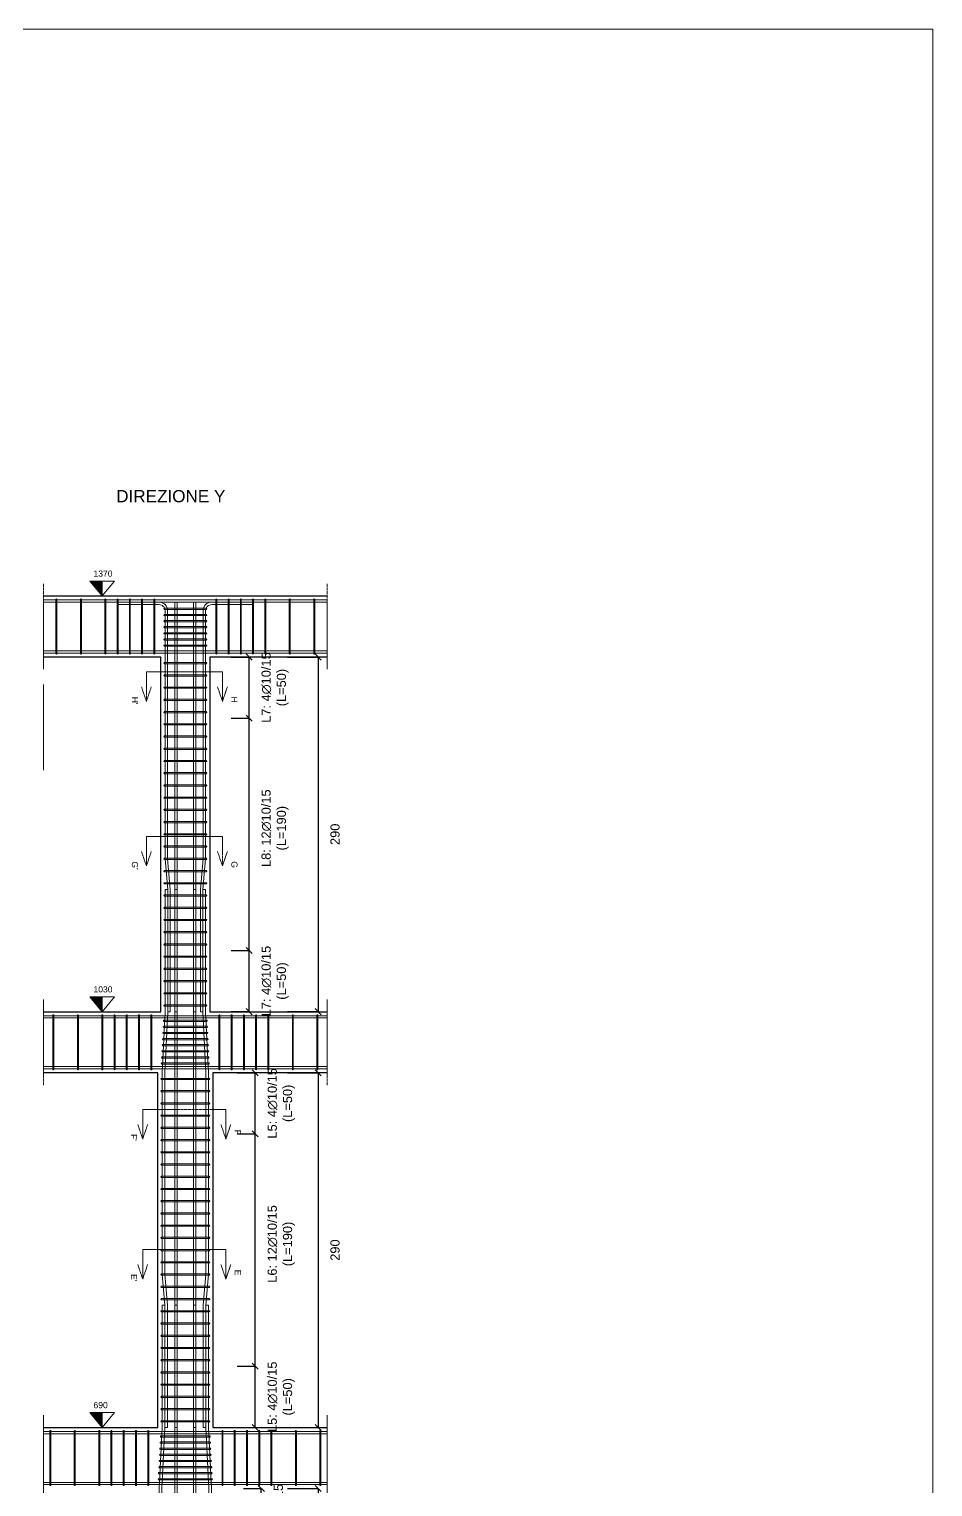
# Model space of a CAD drawing. Header units: millimetres. Extents: x -455371 to 117772, y -78417 to 116564.
# Drawn here: x -411110 to -403722, y 58303 to 70223 of the extents above; entities that cross this region are included whole.
import ezdxf

# ---------------------------------------------------------------- set-up
doc = ezdxf.new("R2010")
doc.units = ezdxf.units.MM
doc.linetypes.add('ACAD_ISO02W100', pattern=[15, 12, -3])
doc.layers.get('0').update_dxf_attribs({"color": 255})
for name, color, linetype, lineweight in [('armature', 5, 'Continuous', 18), ('Cls', 7, 'Continuous', 25), ('quote', 5, 'Continuous', 15), ('Scritte', 7, 'Continuous', 15), ('staffe', 10, 'Continuous', 15), ('tratteggio 1 a 50', 230, 'ACAD_ISO02W100', 15)]:
    doc.layers.add(name, color=color, linetype=linetype, lineweight=lineweight)
doc.layers.add('RETINI', color=253, linetype='Continuous')
doc.styles.get("Standard").update_dxf_attribs({"font": 'arial.ttf'})
doc.dimstyles.new('scala1 a 50', dxfattribs={"dimtxt": 75, "dimasz": 50, "dimexe": 0.18, "dimexo": 250, "dimgap": 100, "dimtad": 2, "dimdec": 0, "dimlfac": 0.1, "dimzin": 0, "dimdsep": 46, "dimtxsty": 'Standard', "dimblk": 'OBLIQUE', "dimcen": -100, "dimadec": 0, "dimazin": 0, "dimtfac": 1, "dimtdec": 0, "dimtofl": 0, "dimtmove": 0, "dimatfit": 3, "dimfxl": 250, "dimfxlon": 1, "dimtolj": 1, "dimtzin": 0, "dimarcsym": 0})

# ---------------------------------------------------------------- blocks, each defined once
blk = doc.blocks.new('*U2613')
at = {"layer": 'staffe'}
blk.add_lwpolyline([(195, 5), (-195, 5, 1), (-195, -5), (195, -5, 1)], format="xyb", close=True, dxfattribs=at)
blk = doc.blocks.new('*U2614')
at = {"layer": 'armature', "color": 0, "linetype": 'ByBlock', "lineweight": -2, "transparency": 16777216}
for p in [(0, 2800), (0, 2700), (0, 2600), (0, 2500), (0, 2400), (0, 2300), (0, 2200), (0, 2100), (0, 2000), (0, 1900), (0, 1800), (0, 1700), (0, 1600), (0, 1500), (0, 1400), (0, 1300), (0, 1200), (0, 1100), (0, 1000), (0, 900), (0, 800), (0, 700), (0, 600), (0, 500), (0, 400), (0, 300), (0, 200), (0, 100), (0, 0)]:
    blk.add_blockref('*U2613', p, dxfattribs=at)
blk = doc.blocks.new('*U2615')
at = {"layer": 'staffe'}
for points in [[(-170, 5, 1), (-170, -5), (170, -5)], [(-170, 5), (170, 5, -1), (170, -5)]]:
    blk.add_lwpolyline(points, format="xyb", dxfattribs=at)
blk = doc.blocks.new('*U2616')
at = {"layer": 'armature', "color": 0, "linetype": 'ByBlock', "lineweight": -2, "transparency": 16777216}
for p in [(0, 2800), (0, 2700), (0, 2600), (0, 2500), (0, 2400), (0, 2300), (0, 2200), (0, 2100), (0, 2000), (0, 1900), (0, 1800), (0, 1700), (0, 1600), (0, 1500), (0, 1400), (0, 1300), (0, 1200), (0, 1100), (0, 1000), (0, 900), (0, 800), (0, 700), (0, 600), (0, 500), (0, 400), (0, 300), (0, 200), (0, 100), (0, 0)]:
    blk.add_blockref('*U2615', p, dxfattribs=at)
blk = doc.blocks.new('*U2587')
at = {"layer": 'staffe'}
for points in [[(-170, 5, 1), (-170, -5), (170, -5)], [(-170, 5), (170, 5, -1), (170, -5)]]:
    blk.add_lwpolyline(points, format="xyb", dxfattribs=at)
blk = doc.blocks.new('*U2586')
at = {"layer": 'armature', "color": 0, "linetype": 'ByBlock', "lineweight": -2, "transparency": 16777216}
for p in [(0, 0), (0, -50), (0, -100), (0, -150), (0, -200), (0, -250), (0, -300)]:
    blk.add_blockref('*U2587', p, dxfattribs=at)
blk = doc.blocks.new('*U2599')
at = {"layer": 'staffe'}
blk.add_lwpolyline([(-4, -221), (-4, 221)], dxfattribs=at)
blk.add_lwpolyline([(4, 221), (4, -221, -1.019498), (-4, -221)], format="xyb", dxfattribs=at)
blk.add_arc((0, 221), 4, 0, 182.2127, dxfattribs=at)
blk = doc.blocks.new('*U2600')
at = {"layer": 'armature', "color": 0, "linetype": 'ByBlock', "lineweight": -2, "transparency": 16777216}
for p in [(0, 0), (100, 0), (200, 0), (300, 0), (400, 0)]:
    blk.add_blockref('*U2599', p, dxfattribs=at)
blk = doc.blocks.new('*U2601')
at = {"layer": 'staffe'}
blk.add_lwpolyline([(-4, -221), (-4, 221)], dxfattribs=at)
blk.add_lwpolyline([(4, 221), (4, -221, -1.019498), (-4, -221)], format="xyb", dxfattribs=at)
blk.add_arc((0, 221), 4, 0, 182.2127, dxfattribs=at)
blk = doc.blocks.new('*U2602')
at = {"layer": 'armature', "color": 0, "linetype": 'ByBlock', "lineweight": -2, "transparency": 16777216}
for p in [(0, 0), (200, 0)]:
    blk.add_blockref('*U2601', p, dxfattribs=at)
blk = doc.blocks.new('*U2603')
at = {"layer": 'staffe'}
blk.add_lwpolyline([(-4, -221), (-4, 221)], dxfattribs=at)
blk.add_lwpolyline([(4, 221), (4, -221, -1.019498), (-4, -221)], format="xyb", dxfattribs=at)
blk.add_arc((0, 221), 4, 0, 182.2127, dxfattribs=at)
blk = doc.blocks.new('*U2604')
at = {"layer": 'armature', "color": 0, "linetype": 'ByBlock', "lineweight": -2, "transparency": 16777216}
for p in [(0, 0), (100, 0), (200, 0), (300, 0), (400, 0)]:
    blk.add_blockref('*U2603', p, dxfattribs=at)
blk = doc.blocks.new('*U2605')
at = {"layer": 'staffe'}
blk.add_lwpolyline([(-4, -221), (-4, 221)], dxfattribs=at)
blk.add_lwpolyline([(4, 221), (4, -221, -1.019498), (-4, -221)], format="xyb", dxfattribs=at)
blk.add_arc((0, 221), 4, 0, 182.2127, dxfattribs=at)
blk = doc.blocks.new('*U2606')
at = {"layer": 'armature', "color": 0, "linetype": 'ByBlock', "lineweight": -2, "transparency": 16777216}
for p in [(0, 0), (200, 0)]:
    blk.add_blockref('*U2605', p, dxfattribs=at)
blk = doc.blocks.new('*U2590')
at = {"layer": 'staffe'}
blk.add_lwpolyline([(-4, -221), (-4, 221)], dxfattribs=at)
blk.add_lwpolyline([(4, 221), (4, -221, -1.019498), (-4, -221)], format="xyb", dxfattribs=at)
blk.add_arc((0, 221), 4, 0, 182.2127, dxfattribs=at)
blk = doc.blocks.new('*U2591')
at = {"layer": 'armature', "color": 0, "linetype": 'ByBlock', "lineweight": -2, "transparency": 16777216}
for p in [(0, 0), (100, 0), (200, 0), (300, 0), (400, 0)]:
    blk.add_blockref('*U2590', p, dxfattribs=at)
blk = doc.blocks.new('*U2594')
at = {"layer": 'staffe'}
blk.add_lwpolyline([(-4, -221), (-4, 221)], dxfattribs=at)
blk.add_lwpolyline([(4, 221), (4, -221, -1.019498), (-4, -221)], format="xyb", dxfattribs=at)
blk.add_arc((0, 221), 4, 0, 182.2127, dxfattribs=at)
blk = doc.blocks.new('*U2595')
at = {"layer": 'armature', "color": 0, "linetype": 'ByBlock', "lineweight": -2, "transparency": 16777216}
for p in [(0, 0), (200, 0)]:
    blk.add_blockref('*U2594', p, dxfattribs=at)
blk = doc.blocks.new('*U2596')
at = {"layer": 'staffe'}
blk.add_lwpolyline([(-4, -221), (-4, 221)], dxfattribs=at)
blk.add_lwpolyline([(4, 221), (4, -221, -1.019498), (-4, -221)], format="xyb", dxfattribs=at)
blk.add_arc((0, 221), 4, 0, 182.2127, dxfattribs=at)
blk = doc.blocks.new('*U2597')
at = {"layer": 'armature', "color": 0, "linetype": 'ByBlock', "lineweight": -2, "transparency": 16777216}
for p in [(0, 0), (100, 0), (200, 0), (300, 0), (400, 0)]:
    blk.add_blockref('*U2596', p, dxfattribs=at)
blk = doc.blocks.new('*U2598')
at = {"layer": 'staffe'}
blk.add_lwpolyline([(-4, -221), (-4, 221)], dxfattribs=at)
blk.add_lwpolyline([(4, 221), (4, -221, -1.019498), (-4, -221)], format="xyb", dxfattribs=at)
blk.add_arc((0, 221), 4, 0, 182.2127, dxfattribs=at)
blk = doc.blocks.new('*U2660')
at = {"layer": 'armature', "color": 0, "linetype": 'ByBlock', "lineweight": -2, "transparency": 16777216}
for p in [(0, 0), (200, 0)]:
    blk.add_blockref('*U2598', p, dxfattribs=at)
blk = doc.blocks.new('*U2639')
at = {"layer": 'staffe'}
blk.add_lwpolyline([(-4, -221), (-4, 221)], dxfattribs=at)
blk.add_lwpolyline([(4, 221), (4, -221, -1.019498), (-4, -221)], format="xyb", dxfattribs=at)
blk.add_arc((0, 221), 4, 0, 182.2127, dxfattribs=at)
blk = doc.blocks.new('*U2640')
at = {"layer": 'armature', "color": 0, "linetype": 'ByBlock', "lineweight": -2, "transparency": 16777216}
for p in [(0, 0), (100, 0), (200, 0), (300, 0), (400, 0)]:
    blk.add_blockref('*U2639', p, dxfattribs=at)
blk = doc.blocks.new('*U2641')
at = {"layer": 'staffe'}
blk.add_lwpolyline([(-4, -221), (-4, 221)], dxfattribs=at)
blk.add_lwpolyline([(4, 221), (4, -221, -1.019498), (-4, -221)], format="xyb", dxfattribs=at)
blk.add_arc((0, 221), 4, 0, 182.2127, dxfattribs=at)
blk = doc.blocks.new('*U2642')
at = {"layer": 'armature', "color": 0, "linetype": 'ByBlock', "lineweight": -2, "transparency": 16777216}
for p in [(0, 0), (200, 0)]:
    blk.add_blockref('*U2641', p, dxfattribs=at)
blk = doc.blocks.new('*U2643')
at = {"layer": 'staffe'}
blk.add_lwpolyline([(-4, -221), (-4, 221)], dxfattribs=at)
blk.add_lwpolyline([(4, 221), (4, -221, -1.019498), (-4, -221)], format="xyb", dxfattribs=at)
blk.add_arc((0, 221), 4, 0, 182.2127, dxfattribs=at)
blk = doc.blocks.new('*U2644')
at = {"layer": 'armature', "color": 0, "linetype": 'ByBlock', "lineweight": -2, "transparency": 16777216}
for p in [(0, 0), (100, 0), (200, 0), (300, 0), (400, 0)]:
    blk.add_blockref('*U2643', p, dxfattribs=at)
blk = doc.blocks.new('*U2645')
at = {"layer": 'staffe'}
blk.add_lwpolyline([(-4, -221), (-4, 221)], dxfattribs=at)
blk.add_lwpolyline([(4, 221), (4, -221, -1.019498), (-4, -221)], format="xyb", dxfattribs=at)
blk.add_arc((0, 221), 4, 0, 182.2127, dxfattribs=at)
blk = doc.blocks.new('*U2646')
at = {"layer": 'armature', "color": 0, "linetype": 'ByBlock', "lineweight": -2, "transparency": 16777216}
for p in [(0, 0), (200, 0)]:
    blk.add_blockref('*U2645', p, dxfattribs=at)
blk = doc.blocks.new('_Oblique')
at = {"color": 0, "linetype": 'ByBlock', "lineweight": -2}
blk.add_line((-0.5, -0.5), (0.5, 0.5), dxfattribs=at)
blk = doc.blocks.new('*D2850')
at = {"layer": 'Defpoints', "color": 0, "transparency": 16777216}
for p in [(-409708, 65089), (-409708, 62189), (-408748, 62189)]:
    blk.add_point(p, dxfattribs=at)
at = {"layer": 'quote', "color": 0, "lineweight": -2, "transparency": 16777216}
for p, q in [((-408998, 65089), (-408748, 65089)), ((-408748, 65089), (-408748, 62189)), ((-408998, 62189), (-408748, 62189))]:
    blk.add_line(p, q, dxfattribs=at)
at = {"layer": 'quote', "color": 0, "lineweight": -2, "transparency": 16777216, "xscale": 50, "yscale": 50, "zscale": 50}
for p, rotation in [((-408748, 65089), 90), ((-408748, 62189), 270)]:
    blk.add_blockref('_Oblique', p, dxfattribs=dict(at, rotation=rotation))
at = {"layer": 'quote', "color": 0, "transparency": 16777216, "insert": (-408609, 63639), "char_height": 75, "attachment_point": 5, "rotation": 90}
blk.add_mtext('\\A1;290', dxfattribs=at)
blk = doc.blocks.new('*D2851')
at = {"layer": 'Defpoints', "color": 0, "transparency": 16777216}
for p in [(-409658, 61689), (-409658, 58789), (-408747, 58789)]:
    blk.add_point(p, dxfattribs=at)
at = {"layer": 'quote', "color": 0, "lineweight": -2, "transparency": 16777216}
for p, q in [((-408997, 61689), (-408747, 61689)), ((-408747, 61689), (-408747, 58789)), ((-408997, 58789), (-408747, 58789))]:
    blk.add_line(p, q, dxfattribs=at)
at = {"layer": 'quote', "color": 0, "lineweight": -2, "transparency": 16777216, "xscale": 50, "yscale": 50, "zscale": 50}
for p, rotation in [((-408747, 61689), 90), ((-408747, 58789), 270)]:
    blk.add_blockref('_Oblique', p, dxfattribs=dict(at, rotation=rotation))
at = {"layer": 'quote', "color": 0, "transparency": 16777216, "insert": (-408609, 60239), "char_height": 75, "attachment_point": 5, "rotation": 90}
blk.add_mtext('\\A1;290', dxfattribs=at)
blk = doc.blocks.new('*D2852')
at = {"layer": 'Defpoints', "color": 0, "transparency": 16777216}
for p in [(-409608, 58289), (-409608, 55389), (-408747, 55389)]:
    blk.add_point(p, dxfattribs=at)
at = {"layer": 'quote', "color": 0, "lineweight": -2, "transparency": 16777216}
for p, q in [((-408997, 58289), (-408747, 58289)), ((-408747, 58289), (-408747, 55389)), ((-408997, 55389), (-408747, 55389))]:
    blk.add_line(p, q, dxfattribs=at)
at = {"layer": 'quote', "color": 0, "lineweight": -2, "transparency": 16777216, "xscale": 50, "yscale": 50, "zscale": 50}
for p, rotation in [((-408747, 58289), 90), ((-408747, 55389), 270)]:
    blk.add_blockref('_Oblique', p, dxfattribs=dict(at, rotation=rotation))
at = {"layer": 'quote', "color": 0, "transparency": 16777216, "insert": (-408608, 56839), "char_height": 75, "attachment_point": 5, "rotation": 90}
blk.add_mtext('\\A1;290', dxfattribs=at)
blk = doc.blocks.new('*D2911')
at = {"layer": 'Defpoints', "color": 0, "transparency": 16777216}
for p in [(-409608, 58289), (-409212, 58289), (-409608, 57789)]:
    blk.add_point(p, dxfattribs=at)
at = {"layer": 'quote', "color": 0, "lineweight": -2, "transparency": 16777216}
for p, q in [((-409358, 58289), (-409212, 58289)), ((-409212, 57789), (-409212, 58289)), ((-409358, 57789), (-409212, 57789))]:
    blk.add_line(p, q, dxfattribs=at)
at = {"layer": 'quote', "color": 0, "lineweight": -2, "transparency": 16777216, "xscale": 50, "yscale": 50, "zscale": 50}
for p, rotation in [((-409212, 58289), 90), ((-409212, 57789), 270)]:
    blk.add_blockref('_Oblique', p, dxfattribs=dict(at, rotation=rotation))
at = {"layer": 'quote', "color": 0, "transparency": 16777216, "insert": (-408999, 58039), "char_height": 75, "attachment_point": 5, "rotation": 90}
blk.add_mtext('\\A1;L3: {\\A0;4∅10/15} \\P(L=50)', dxfattribs=at)
blk = doc.blocks.new('*D2912')
at = {"layer": 'Defpoints', "color": 0, "transparency": 16777216}
for p in [(-409658, 59289), (-409262, 59289), (-409658, 58789)]:
    blk.add_point(p, dxfattribs=at)
at = {"layer": 'quote', "color": 0, "lineweight": -2, "transparency": 16777216}
for p, q in [((-409408, 59289), (-409262, 59289)), ((-409262, 58789), (-409262, 59289)), ((-409408, 58789), (-409262, 58789))]:
    blk.add_line(p, q, dxfattribs=at)
at = {"layer": 'quote', "color": 0, "lineweight": -2, "transparency": 16777216, "xscale": 50, "yscale": 50, "zscale": 50}
for p, rotation in [((-409262, 59289), 90), ((-409262, 58789), 270)]:
    blk.add_blockref('_Oblique', p, dxfattribs=dict(at, rotation=rotation))
at = {"layer": 'quote', "color": 0, "transparency": 16777216, "insert": (-409049, 59039), "char_height": 75, "attachment_point": 5, "rotation": 90}
blk.add_mtext('\\A1;L5: {\\A0;4∅10/15} \\P(L=50)', dxfattribs=at)
blk = doc.blocks.new('*D2913')
at = {"layer": 'Defpoints', "color": 0, "transparency": 16777216}
for p in [(-409658, 61189), (-409262, 61189), (-409658, 59289)]:
    blk.add_point(p, dxfattribs=at)
at = {"layer": 'quote', "color": 0, "lineweight": -2, "transparency": 16777216}
for p, q in [((-409408, 61189), (-409262, 61189)), ((-409262, 59289), (-409262, 61189)), ((-409408, 59289), (-409262, 59289))]:
    blk.add_line(p, q, dxfattribs=at)
at = {"layer": 'quote', "color": 0, "lineweight": -2, "transparency": 16777216, "xscale": 50, "yscale": 50, "zscale": 50}
for p, rotation in [((-409262, 61189), 90), ((-409262, 59289), 270)]:
    blk.add_blockref('_Oblique', p, dxfattribs=dict(at, rotation=rotation))
at = {"layer": 'quote', "color": 0, "transparency": 16777216, "insert": (-409049, 60289), "char_height": 75, "attachment_point": 5, "rotation": 90}
blk.add_mtext('\\A1;L6: {\\A0;12∅10/15} \\P(L=190)', dxfattribs=at)
blk = doc.blocks.new('*D2914')
at = {"layer": 'Defpoints', "color": 0, "transparency": 16777216}
for p in [(-409658, 61689), (-409262, 61689), (-409658, 61189)]:
    blk.add_point(p, dxfattribs=at)
at = {"layer": 'quote', "color": 0, "lineweight": -2, "transparency": 16777216}
for p, q in [((-409408, 61689), (-409262, 61689)), ((-409262, 61189), (-409262, 61689)), ((-409408, 61189), (-409262, 61189))]:
    blk.add_line(p, q, dxfattribs=at)
at = {"layer": 'quote', "color": 0, "lineweight": -2, "transparency": 16777216, "xscale": 50, "yscale": 50, "zscale": 50}
for p, rotation in [((-409262, 61689), 90), ((-409262, 61189), 270)]:
    blk.add_blockref('_Oblique', p, dxfattribs=dict(at, rotation=rotation))
at = {"layer": 'quote', "color": 0, "transparency": 16777216, "insert": (-409049, 61439), "char_height": 75, "attachment_point": 5, "rotation": 90}
blk.add_mtext('\\A1;L5: {\\A0;4∅10/15} \\P(L=50)', dxfattribs=at)
blk = doc.blocks.new('*D2915')
at = {"layer": 'Defpoints', "color": 0, "transparency": 16777216}
for p in [(-409708, 62689), (-409312, 62689), (-409708, 62189)]:
    blk.add_point(p, dxfattribs=at)
at = {"layer": 'quote', "color": 0, "lineweight": -2, "transparency": 16777216}
for p, q in [((-409458, 62689), (-409312, 62689)), ((-409312, 62189), (-409312, 62689)), ((-409458, 62189), (-409312, 62189))]:
    blk.add_line(p, q, dxfattribs=at)
at = {"layer": 'quote', "color": 0, "lineweight": -2, "transparency": 16777216, "xscale": 50, "yscale": 50, "zscale": 50}
for p, rotation in [((-409312, 62689), 90), ((-409312, 62189), 270)]:
    blk.add_blockref('_Oblique', p, dxfattribs=dict(at, rotation=rotation))
at = {"layer": 'quote', "color": 0, "transparency": 16777216, "insert": (-409099, 62439), "char_height": 75, "attachment_point": 5, "rotation": 90}
blk.add_mtext('\\A1;L7: {\\A0;4∅10/15} \\P(L=50)', dxfattribs=at)
blk = doc.blocks.new('*D2916')
at = {"layer": 'Defpoints', "color": 0, "transparency": 16777216}
for p in [(-409708, 64589), (-409312, 64589), (-409708, 62689)]:
    blk.add_point(p, dxfattribs=at)
at = {"layer": 'quote', "color": 0, "lineweight": -2, "transparency": 16777216}
for p, q in [((-409458, 64589), (-409312, 64589)), ((-409312, 62689), (-409312, 64589)), ((-409458, 62689), (-409312, 62689))]:
    blk.add_line(p, q, dxfattribs=at)
at = {"layer": 'quote', "color": 0, "lineweight": -2, "transparency": 16777216, "xscale": 50, "yscale": 50, "zscale": 50}
for p, rotation in [((-409312, 64589), 90), ((-409312, 62689), 270)]:
    blk.add_blockref('_Oblique', p, dxfattribs=dict(at, rotation=rotation))
at = {"layer": 'quote', "color": 0, "transparency": 16777216, "insert": (-409099, 63689), "char_height": 75, "attachment_point": 5, "rotation": 90}
blk.add_mtext('\\A1;L8: {\\A0;12∅10/15} \\P(L=190)', dxfattribs=at)
blk = doc.blocks.new('*D2917')
at = {"layer": 'Defpoints', "color": 0, "transparency": 16777216}
for p in [(-409708, 65089), (-409312, 65089), (-409708, 64589)]:
    blk.add_point(p, dxfattribs=at)
at = {"layer": 'quote', "color": 0, "lineweight": -2, "transparency": 16777216}
for p, q in [((-409458, 65089), (-409312, 65089)), ((-409312, 64589), (-409312, 65089)), ((-409458, 64589), (-409312, 64589))]:
    blk.add_line(p, q, dxfattribs=at)
at = {"layer": 'quote', "color": 0, "lineweight": -2, "transparency": 16777216, "xscale": 50, "yscale": 50, "zscale": 50}
for p, rotation in [((-409312, 65089), 90), ((-409312, 64589), 270)]:
    blk.add_blockref('_Oblique', p, dxfattribs=dict(at, rotation=rotation))
at = {"layer": 'quote', "color": 0, "transparency": 16777216, "insert": (-409099, 64839), "char_height": 75, "attachment_point": 5, "rotation": 90}
blk.add_mtext('\\A1;L7: {\\A0;4∅10/15} \\P(L=50)', dxfattribs=at)

msp = doc.modelspace()

# ---------------------------------------------------------------- hatches: boundary and pattern name
at = {"layer": 'RETINI'}
h = msp.add_hatch(color=256, dxfattribs=at)
h.dxf.hatch_style = 1
h.paths.add_polyline_path([(-410613, 65709.9), (-410513, 65588.5), (-410513, 65709.9)])
h = msp.add_hatch(color=256, dxfattribs=at)
h.dxf.hatch_style = 1
h.paths.add_polyline_path([(-410613, 62309.9), (-410513, 62188.5), (-410513, 62309.9)])
h = msp.add_hatch(color=256, dxfattribs=at)
h.dxf.hatch_style = 1
h.paths.add_polyline_path([(-410613, 58909.9), (-410513, 58788.5), (-410513, 58909.9)])

# ---------------------------------------------------------------- linework, layer by layer
at = {"layer": 'armature'}
for points in [[(-410993.4, 65555.5), (-408672.6, 65555.5)], [(-410993.4, 65537.5), (-408672.6, 65537.5)], [(-410993.4, 65139.5), (-408672.6, 65139.5)], [(-410993.4, 65121.5), (-408672.6, 65121.5)], [(-409901, 58788.5), (-409919, 58788.5), (-409919, 63188.5), (-409901, 63188.5), (-409901, 58788.5)], [(-409747.6, 58788.5), (-409765.6, 58788.5), (-409765.6, 63188.5), (-409747.6, 63188.5), (-409747.6, 58788.5)], [(-410993.4, 62155.5), (-408672.6, 62155.5)], [(-410993.4, 62137.5), (-408672.6, 62137.5)], [(-410993.4, 61739.5), (-408672.6, 61739.5)], [(-410993.4, 61721.5), (-408672.6, 61721.5)], [(-409901, 55388.5), (-409919, 55388.5), (-409919, 59788.5), (-409901, 59788.5), (-409901, 55388.5)], [(-409747.6, 55388.5), (-409765.6, 55388.5), (-409765.6, 59788.5), (-409747.6, 59788.5), (-409747.6, 55388.5)], [(-410993.4, 58755.5), (-408672.6, 58755.5)], [(-410993.4, 58735.5), (-408672.6, 58735.5)], [(-410993.4, 58339.5), (-408672.6, 58339.5)], [(-410993.4, 58321.5), (-408672.6, 58321.5)]]:
    msp.add_lwpolyline(points, dxfattribs=at)
for points in [[(-409956.3, 63188.5), (-409978.3, 63438.5), (-409978.3, 65399), (-409978.3, 65467.5, 0.4142136), (-410048.3, 65537.5), (-410388.3, 65537.5), (-410388.3, 65517.5), (-410048.3, 65517.5, -0.4142136), (-409998.3, 65467.5), (-409998.3, 65399), (-409998.3, 63438.5), (-409976.3, 63188.5), (-409976.3, 62188.5), (-409956.3, 62188.5), (-409956.3, 63188.5)], [(-409709.7, 63188.5), (-409687.7, 63438.5), (-409687.7, 65399), (-409687.7, 65467.5, -0.4142136), (-409617.7, 65537.5), (-409277.7, 65537.5), (-409277.7, 65517.5), (-409617.7, 65517.5, 0.4142136), (-409667.7, 65467.5), (-409667.7, 65399), (-409667.7, 63438.5), (-409689.7, 63188.5), (-409689.7, 62188.5), (-409709.7, 62188.5), (-409709.7, 63188.5)]]:
    msp.add_lwpolyline(points, format="xyb", dxfattribs=at)
for points in [[(-409919, 62188.5), (-409901, 62188.5), (-409901, 65537.5), (-409919, 65537.5)], [(-409765.6, 62188.5), (-409747.6, 62188.5), (-409747.6, 65537.5), (-409765.6, 65537.5)], [(-409979.3, 59788.5), (-410001.3, 60038.5), (-410001.3, 61688.5), (-409976.3, 62188.5), (-409976.3, 63188.5), (-409998.3, 63188.5), (-409998.3, 62188.5), (-410023.3, 61688.5), (-410023.3, 60038.5), (-410001.3, 59788.5), (-410001.3, 58788.5), (-409979.3, 58788.5)], [(-409687.9, 59788.5), (-409665.9, 60038.5), (-409665.9, 61688.5), (-409690.9, 62188.5), (-409690.9, 63188.5), (-409668.9, 63188.5), (-409668.9, 62188.5), (-409643.9, 61688.5), (-409643.9, 60038.5), (-409665.3, 59788.5), (-409665.9, 58788.5), (-409687.9, 58788.5)], [(-410004.3, 56388.5), (-410026.3, 56638.5), (-410026.3, 58288.5), (-410001.3, 58788.5), (-410001.3, 59788.5), (-410023.3, 59788.5), (-410023.3, 58788.5), (-410048.3, 58288.5), (-410048.3, 56638.5), (-410026.3, 56388.5), (-410026.3, 55388.5), (-410004.3, 55388.5)], [(-409662.3, 56449.7), (-409640.3, 56638.5), (-409640.3, 58288.5), (-409665.3, 58788.5), (-409665.3, 59788.5), (-409643.3, 59788.5), (-409643.3, 58788.5), (-409618.3, 58288.5), (-409618.3, 56638.5), (-409640.3, 56449.7), (-409640.3, 55888.5), (-409662.3, 55888.5)]]:
    msp.add_lwpolyline(points, close=True, dxfattribs=at)
at = {"layer": 'Cls'}
for points in [[(-410993.4, 65588.5), (-410033.3, 65588.5), (-409633.3, 65588.5), (-408672.6, 65588.5)], [(-410993.4, 62188.5), (-410033.3, 62188.5), (-410033.3, 65088.5), (-410993.4, 65088.5)], [(-408672.6, 65088.5), (-409633.3, 65088.5), (-409633.3, 62188.5), (-408672.6, 62188.5)], [(-410993.4, 58788.5), (-410058.3, 58788.5), (-410058.3, 61688.5), (-410993.4, 61688.5)], [(-408672.6, 61688.5), (-409608.3, 61688.5), (-409608.3, 58788.5), (-408672.6, 58788.5)]]:
    msp.add_lwpolyline(points, dxfattribs=at)
at = {"layer": 'quote'}
msp.add_lwpolyline([(-455370.7, 70223.3), (-403722.5, 70223.3), (-403722.5, 47890.5), (-455370.7, 47890.5)], close=True, dxfattribs=at)
for points in [[(-410513, 65588.5), (-410613, 65709.9), (-410413, 65709.9), (-410513, 65588.5)], [(-410513, 65588.5), (-410513, 65709.9)], [(-410513, 62188.5), (-410613, 62309.9), (-410413, 62309.9), (-410513, 62188.5)], [(-410513, 62188.5), (-410513, 62309.9)], [(-410513, 58788.5), (-410613, 58909.9), (-410413, 58909.9), (-410513, 58788.5)], [(-410513, 58788.5), (-410513, 58909.9)]]:
    msp.add_lwpolyline(points, dxfattribs=at)
at = {"layer": 'staffe'}
for points in [[(-410006.8, 62119.6, 1.0019445), (-410006.8, 62109.6), (-409833.3, 62109.6)], [(-409659.8, 62119.6, -1.0019445), (-409659.8, 62109.6), (-409833.3, 62109.6)], [(-409833.3, 62019.6), (-410012, 62019.6, 1), (-410012, 62009.6), (-409833.3, 62009.6)], [(-409833.3, 62069.6), (-410009.5, 62069.6, 1), (-410009.5, 62059.6), (-409833.3, 62059.6)], [(-409833.3, 62069.6), (-409657.1, 62069.6, -1), (-409657.1, 62059.6), (-409833.3, 62059.6)], [(-409833.3, 62019.6), (-409654.6, 62019.6, -1), (-409654.6, 62009.6), (-409833.3, 62009.6)], [(-409833.3, 61869.6), (-410019.5, 61869.6, 1), (-410019.5, 61859.6), (-409833.3, 61859.6)], [(-409833.3, 61919.6), (-410017, 61919.6, 1), (-410017, 61909.6), (-409833.3, 61909.6)], [(-409833.3, 61969.6), (-410014.5, 61969.6, 1), (-410014.5, 61959.6), (-409833.3, 61959.6)], [(-409833.3, 61969.6), (-409652.1, 61969.6, -1), (-409652.1, 61959.6), (-409833.3, 61959.6)], [(-409833.3, 61919.6), (-409649.6, 61919.6, -1), (-409649.6, 61909.6), (-409833.3, 61909.6)], [(-409833.3, 61869.6), (-409647.1, 61869.6, -1), (-409647.1, 61859.6), (-409833.3, 61859.6)], [(-409833.3, 61769.6), (-410024.5, 61769.6, 1), (-410024.5, 61759.6), (-409833.3, 61759.6)], [(-410021.9, 61809.6, -1.0148874), (-410021.9, 61819.6), (-409833.3, 61819.6)], [(-409644.7, 61809.6, 1.0148874), (-409644.7, 61819.6), (-409833.3, 61819.6)], [(-409833.3, 61769.6), (-409642.1, 61769.6, -1), (-409642.1, 61759.6), (-409833.3, 61759.6)], [(-409833.3, 58669.6), (-410034.5, 58669.6, 1), (-410034.5, 58659.6), (-409833.3, 58659.6)], [(-410031.8, 58719.6, 1.0019445), (-410031.8, 58709.6), (-409833.3, 58709.6)], [(-409634.8, 58719.6, -1.0019445), (-409634.8, 58709.6), (-409833.3, 58709.6)], [(-409833.3, 58669.6), (-409632.1, 58669.6, -1), (-409632.1, 58659.6), (-409833.3, 58659.6)], [(-409833.3, 58569.6), (-410039.5, 58569.6, 1), (-410039.5, 58559.6), (-409833.3, 58559.6)], [(-409833.3, 58619.6), (-410037, 58619.6, 1), (-410037, 58609.6), (-409833.3, 58609.6)], [(-409833.3, 58619.6), (-409629.6, 58619.6, -1), (-409629.6, 58609.6), (-409833.3, 58609.6)], [(-409833.3, 58569.6), (-409627.1, 58569.6, -1), (-409627.1, 58559.6), (-409833.3, 58559.6)], [(-410046.9, 58409.6, -1.0148874), (-410046.9, 58419.6), (-409833.3, 58419.6)], [(-409833.3, 58469.6), (-410044.5, 58469.6, 1), (-410044.5, 58459.6), (-409833.3, 58459.6)], [(-409833.3, 58519.6), (-410042, 58519.6, 1), (-410042, 58509.6), (-409833.3, 58509.6)], [(-409833.3, 58519.6), (-409624.6, 58519.6, -1), (-409624.6, 58509.6), (-409833.3, 58509.6)], [(-409833.3, 58469.6), (-409622.1, 58469.6, -1), (-409622.1, 58459.6), (-409833.3, 58459.6)], [(-409619.7, 58409.6, 1.0148874), (-409619.7, 58419.6), (-409833.3, 58419.6)], [(-409833.3, 58369.6), (-410049.5, 58369.6, 1), (-410049.5, 58359.6), (-409833.3, 58359.6)], [(-409833.3, 58369.6), (-409617.1, 58369.6, -1), (-409617.1, 58359.6), (-409833.3, 58359.6)]]:
    msp.add_lwpolyline(points, format="xyb", dxfattribs=at)
for points in [[(-410006.8, 62119.6), (-409833.3, 62119.6)], [(-409659.8, 62119.6), (-409833.3, 62119.6)], [(-410021.9, 61809.6), (-409833.3, 61809.6)], [(-409644.7, 61809.6), (-409833.3, 61809.6)], [(-410031.8, 58719.6), (-409833.3, 58719.6)], [(-409634.8, 58719.6), (-409833.3, 58719.6)], [(-410046.9, 58409.6), (-409833.3, 58409.6)], [(-409619.7, 58409.6), (-409833.3, 58409.6)]]:
    msp.add_lwpolyline(points, dxfattribs=at)
at = {"layer": 'tratteggio 1 a 50'}
for p, q in [((-409529.7, 64967.8), (-410151.4, 64967.8)), ((-410151.4, 64967.8), (-410151.4, 64726)), ((-409529.7, 64726), (-409529.7, 64967.8)), ((-410151.4, 64726), (-410191.8, 64845.5)), ((-410111, 64845.5), (-410151.4, 64726)), ((-409570.1, 64845.5), (-409570.1, 64845.5)), ((-409570.1, 64845.5), (-409529.7, 64726)), ((-409529.7, 63621.9), (-410151.4, 63621.9)), ((-410151.4, 63621.9), (-410151.4, 63380.1)), ((-409529.7, 63380.1), (-409529.7, 63621.9)), ((-410151.4, 63380.1), (-410191.8, 63499.7)), ((-410111, 63499.7), (-410151.4, 63380.1)), ((-409570.1, 63499.7), (-409570.1, 63499.7)), ((-409570.1, 63499.7), (-409529.7, 63380.1)), ((-409501.9, 61388.9), (-410181.4, 61388.9)), ((-410181.4, 61388.9), (-410181.4, 61147)), ((-409501.9, 61147), (-409501.9, 61388.9)), ((-410181.4, 61147), (-410221.8, 61266.6)), ((-410221.8, 61266.6), (-410221.8, 61266.6)), ((-410141.1, 61266.6), (-410181.4, 61147)), ((-410141.1, 61266.6), (-410141.1, 61266.6)), ((-409542.2, 61266.6), (-409542.2, 61266.6)), ((-409542.2, 61266.6), (-409501.9, 61147)), ((-409501.9, 60243.5), (-410181.4, 60243.5)), ((-410181.4, 60243.5), (-410181.4, 60001.7)), ((-409501.9, 60001.7), (-409501.9, 60243.5)), ((-410181.4, 60001.7), (-410221.8, 60121.2)), ((-410221.8, 60121.2), (-410221.8, 60121.2)), ((-410141.1, 60121.2), (-410181.4, 60001.7)), ((-410141.1, 60121.2), (-410141.1, 60121.2)), ((-409542.2, 60121.2), (-409542.2, 60121.2)), ((-409542.2, 60121.2), (-409501.9, 60001.7))]:
    msp.add_line(p, q, dxfattribs=at)
for points in [[(-410993.4, 65688.5), (-410993.4, 64988.5)], [(-408672.6, 65688.5), (-408672.6, 64988.5)], [(-410993.4, 64863.4), (-410993.4, 64163.4)], [(-410993.4, 62288.5), (-410993.4, 61588.5)], [(-408672.6, 62288.5), (-408672.6, 61588.5)], [(-410993.4, 58888.5), (-410993.4, 58188.5)], [(-408672.6, 58888.5), (-408672.6, 58188.5)]]:
    msp.add_lwpolyline(points, dxfattribs=at)
for points in [[(-409529.7, 64726), (-409489.3, 64845.5), (-409489.3, 64845.5), (-409489.3, 64845.5)], [(-409529.7, 63380.1), (-409489.3, 63499.7), (-409489.3, 63499.7), (-409489.3, 63499.7)], [(-409501.9, 61147), (-409461.5, 61266.6), (-409461.5, 61266.6), (-409461.5, 61266.6)], [(-409501.9, 61147), (-409461.5, 61266.6), (-409461.5, 61266.6), (-409461.5, 61266.6)], [(-409501.9, 60001.7), (-409461.5, 60121.2), (-409461.5, 60121.2), (-409461.5, 60121.2)], [(-409501.9, 60001.7), (-409461.5, 60121.2), (-409461.5, 60121.2), (-409461.5, 60121.2)]]:
    msp.add_lwpolyline(points, close=True, dxfattribs=at)

# ---------------------------------------------------------------- block references
at = {"layer": 'armature', "xscale": -1}
for name, p in [('*U2606', (-410686.7, 65338.4)), ('*U2604', (-410086.7, 65338.4)), ('*U2595', (-410711.7, 61938.4)), ('*U2591', (-410111.7, 61938.4)), ('*U2660', (-410736.7, 58538.4)), ('*U2597', (-410136.7, 58538.4))]:
    msp.add_blockref(name, p, dxfattribs=at)
at = {"layer": 'armature'}
for name, p in [('*U2600', (-409579.3, 65338.4)), ('*U2602', (-408979.3, 65338.4)), ('*U2586', (-409833, 65482.1)), ('*U2616', (-409833.6, 62238.5)), ('*U2640', (-409554.3, 61938.4)), ('*U2642', (-408954.3, 61938.4)), ('*U2614', (-409833.3, 58838.5)), ('*U2644', (-409529.3, 58538.4)), ('*U2646', (-408929.3, 58538.4))]:
    msp.add_blockref(name, p, dxfattribs=at)

# ---------------------------------------------------------------- texts
at = {"layer": 'Cls'}
for s, p in [("F'", (-410278, 61188.1)), ("E'", (-410278, 60042.8))]:
    msp.add_text(s, height=50, rotation=270, dxfattribs=at).set_placement(p)
at = {"layer": 'Scritte', "attachment_point": 1}
for s, width, insert, char_height in [('DIREZIONE Y', 1464.25, (-410398.2, 66454.4), 100), ('1370', 147.198, (-410583.7, 65796.1), 50), ('1030', 147.198, (-410583.7, 62396.1), 50), ('690', 147.198, (-410583.7, 58996.1), 50)]:
    msp.add_mtext_dynamic_manual_height_columns(s, width=width, gutter_width=12.5, heights=[0], dxfattribs=dict(at, insert=insert, char_height=char_height))
at = {"layer": 'Scritte', "char_height": 50, "attachment_point": 1, "rotation": 270}
for s, width, insert in [("H'", 371.945, (-410220, 64763.6)), ('H', 89.729, (-409406.7, 64764.6)), ("G'", 371.945, (-410220, 63417.7)), ('G', 89.729, (-409406.7, 63418.7)), ('F', 371.945, (-409378.8, 61223.1)), ('E', 371.945, (-409378.8, 60077.8))]:
    msp.add_mtext_dynamic_manual_height_columns(s, width=width, gutter_width=12.5, heights=[0], dxfattribs=dict(at, insert=insert))

# ---------------------------------------------------------------- dimensions: what is measured, and where the dimension line sits
at = {"layer": 'quote'}
for base, p1, p2, text, picture, middle in [((-409312.4, 65088.5), (-409708.3, 64588.5), (-409708.3, 65088.5), 'L7: {\\A0;4∅10/15} \\P(L=<>)', '*D2917', (-409312.4, 64838.5)), ((-409312.4, 64588.5), (-409708.3, 62688.5), (-409708.3, 64588.5), 'L8: {\\A0;12∅10/15} \\P(L=<>)', '*D2916', (-409312.4, 63688.5)), ((-409312.4, 62688.5), (-409708.3, 62188.5), (-409708.3, 62688.5), 'L7: {\\A0;4∅10/15} \\P(L=<>)', '*D2915', (-409312.4, 62438.5)), ((-409262.4, 61688.5), (-409658.3, 61188.5), (-409658.3, 61688.5), 'L5: {\\A0;4∅10/15} \\P(L=<>)', '*D2914', (-409262.4, 61438.5)), ((-409262.4, 61188.5), (-409658.3, 59288.5), (-409658.3, 61188.5), 'L6: {\\A0;12∅10/15} \\P(L=<>)', '*D2913', (-409262.4, 60288.5)), ((-409262.4, 59288.5), (-409658.3, 58788.5), (-409658.3, 59288.5), 'L5: {\\A0;4∅10/15} \\P(L=<>)', '*D2912', (-409262.4, 59038.5)), ((-409212.4, 58288.5), (-409608.3, 57788.5), (-409608.3, 58288.5), 'L3: {\\A0;4∅10/15} \\P(L=<>)', '*D2911', (-409212.4, 58038.5))]:
    dim = msp.add_linear_dim(base=base, p1=p1, p2=p2, angle=90, text=text, dimstyle='scala1 a 50', dxfattribs=at)
    dim.commit()
    dim.dimension.update_dxf_attribs({"geometry": picture, "text_midpoint": middle, "dimtype": 161})
for base, p1, p2, picture, middle in [((-408747.8, 62188.5), (-409708.3, 65088.5), (-409708.3, 62188.5), '*D2850', (-408609.5, 63638.5)), ((-408747.3, 58788.5), (-409658.3, 61688.5), (-409658.3, 58788.5), '*D2851', (-408609, 60238.5)), ((-408746.8, 55388.5), (-409608.3, 58288.5), (-409608.3, 55388.5), '*D2852', (-408608.5, 56838.5))]:
    dim = msp.add_linear_dim(base=base, p1=p1, p2=p2, angle=90, dimstyle='scala1 a 50', dxfattribs=at)
    dim.commit()
    dim.dimension.update_dxf_attribs({"geometry": picture, "text_midpoint": middle})

doc.saveas('drawing.dxf')
